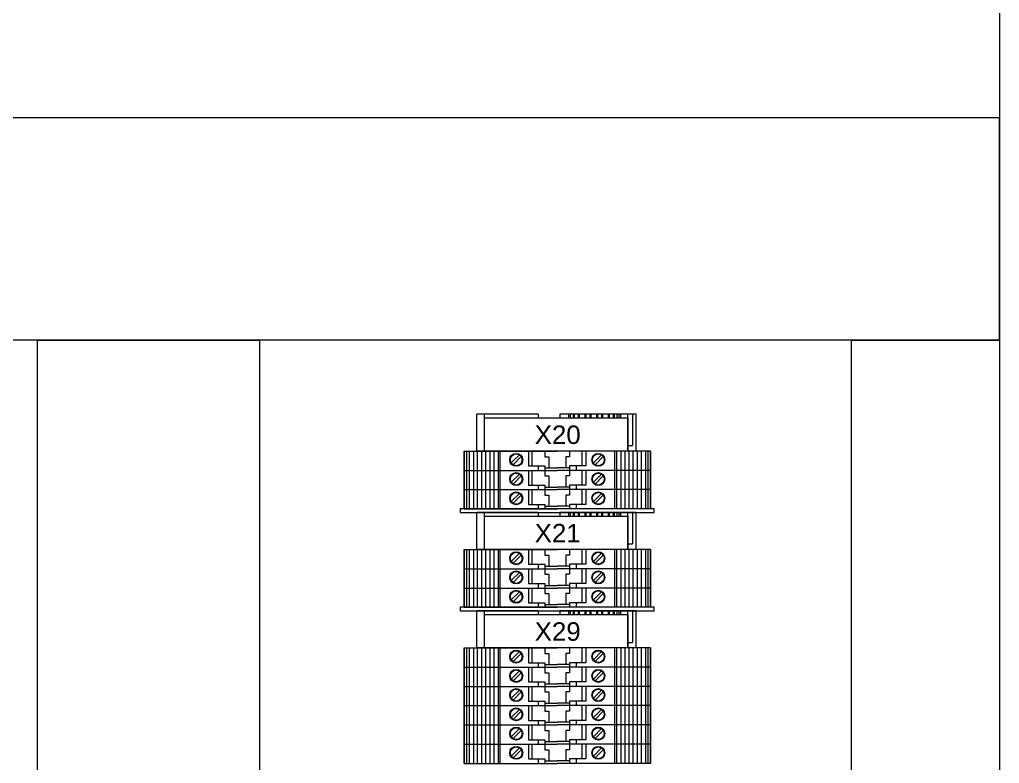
# Model space of a CAD drawing. Header units: millimetres. Extents: x 2 to 14510, y -7775 to 12.
# Drawn here: x 1304.4 to 1569.2, y -2368.9 to -2167.9 of the extents above; entities that cross this region are included whole.
import ezdxf
from ezdxf.enums import TextEntityAlignment as Align

# ---------------------------------------------------------------- set-up
doc = ezdxf.new("R2010")
doc.units = ezdxf.units.MM
doc.layers.add('eProC - L2', color=41, linetype='Continuous', lineweight=20)
doc.styles.get("Standard").update_dxf_attribs({"font": 'arial.ttf'})

# ---------------------------------------------------------------- blocks, each defined once
blk = doc.blocks.new('eProC_Z_EK1+I-RE1')
at = {"layer": 'eProC - L2'}
for p, q in [((0, 0), (0, -20.65)), ((10, 0), (0, 0)), ((10, 0), (10, -43)), ((0, -1), (8.5, -1)), ((10, -2.2), (0, -2.2)), ((8.5, -2.2), (8.5, -1)), ((0, -4.2), (1, -4.2)), ((1, -4.59), (0, -4.59)), ((1, -5.09), (0, -5.09)), ((1, -5.84), (0, -5.84)), ((1, -6.11), (0, -6.11)), ((1, -7.21), (0, -7.21)), ((1, -7.49), (0, -7.49)), ((1, -8.99), (0, -8.99)), ((1, -9.26), (0, -9.26)), ((1, -10.36), (0, -10.36)), ((1, -10.64), (0, -10.64)), ((1, -12.14), (0, -12.14)), ((1, -12.42), (0, -12.42)), ((1, -13.52), (0, -13.52)), ((1, -13.79), (0, -13.79)), ((1, -15.29), (0, -15.29)), ((1, -15.57), (0, -15.57)), ((1, -16.67), (0, -16.67)), ((1, -16.94), (0, -16.94)), ((1, -17.69), (0, -17.69)), ((1, -18.19), (0, -18.19)), ((0, -20.65), (1, -20.65)), ((1, -26.45), (1, -20.65)), ((0, -26.45), (0, -43)), ((0, -26.45), (1, -26.45)), ((10, -41), (0, -41)), ((10, -43), (0, -43))]:
    blk.add_line(p, q, dxfattribs=at)
blk.add_lwpolyline([(10, -41), (1, -41), (1, -2.2), (10, -2.2)], close=True, dxfattribs=at)
blk.add_attdef('XXXX.X', text='', height=5, rotation=90, dxfattribs=at).set_placement((8.07, -21.18), align=Align.CENTER)
blk = doc.blocks.new('eProC_Z_00')
at = {"layer": 'eProC - L2'}
blk.add_lwpolyline([(0.99, 0), (0, 0), (0, -52.4), (0.99, -52.4)], close=True, dxfattribs=at)

msp = doc.modelspace()

# ---------------------------------------------------------------- linework, layer by layer
at = {"layer": 'eProC - L2'}
for p, q in [((1569.21, -1759.46), (1569.21, -2759.46)), ((1424.52, -2284.51), (1449.72, -2284.51)), ((1424.52, -2289.71), (1424.52, -2284.51)), ((1424.52, -2284.51), (1424.52, -2289.71)), ((1425.23, -2284.51), (1425.23, -2289.71)), ((1425.88, -2284.51), (1425.88, -2289.71)), ((1427.04, -2284.51), (1427.04, -2289.71)), ((1428.11, -2284.51), (1428.11, -2289.71)), ((1429.27, -2284.51), (1429.27, -2289.71)), ((1430.33, -2284.51), (1430.33, -2289.71)), ((1431.5, -2284.51), (1431.5, -2289.71)), ((1432.56, -2284.51), (1432.56, -2289.71)), ((1433.72, -2284.51), (1433.72, -2289.71)), ((1434.23, -2284.51), (1434.23, -2289.71)), ((1441.97, -2284.51), (1441.97, -2288.51)), ((1442.97, -2288.51), (1442.97, -2284.51)), ((1446.37, -2284.51), (1446.37, -2286.01)), ((1474.92, -2284.51), (1449.72, -2284.51)), ((1453.07, -2284.51), (1453.07, -2286.01)), ((1456.47, -2288.51), (1456.47, -2284.51)), ((1457.47, -2284.51), (1457.47, -2288.51)), ((1465.21, -2284.51), (1465.21, -2289.71)), ((1465.71, -2284.51), (1465.71, -2289.71)), ((1466.88, -2284.51), (1466.88, -2289.71)), ((1467.94, -2284.51), (1467.94, -2289.71)), ((1469.1, -2284.51), (1469.1, -2289.71)), ((1470.17, -2284.51), (1470.17, -2289.71)), ((1471.33, -2284.51), (1471.33, -2289.71)), ((1472.4, -2284.51), (1472.4, -2289.71)), ((1473.56, -2284.51), (1473.56, -2289.71)), ((1474.21, -2284.51), (1474.21, -2289.71)), ((1474.92, -2289.71), (1474.92, -2284.51)), ((1474.92, -2284.51), (1474.92, -2289.71)), ((1439.47, -2285.51), (1437.27, -2287.71)), ((1439.97, -2286), (1437.76, -2288.21)), ((1446.37, -2286.01), (1447.42, -2286.01)), ((1447.42, -2286.01), (1447.42, -2289.01)), ((1452.02, -2286.01), (1452.02, -2289.01)), ((1453.07, -2286.01), (1452.02, -2286.01)), ((1461.67, -2285.51), (1459.47, -2287.71)), ((1462.17, -2286), (1459.96, -2288.21)), ((1424.52, -2289.71), (1449.72, -2289.71)), ((1424.52, -2289.71), (1449.72, -2289.71)), ((1424.52, -2294.91), (1424.52, -2289.71)), ((1424.52, -2289.71), (1424.52, -2294.91)), ((1425.23, -2289.71), (1425.23, -2294.91)), ((1425.88, -2289.71), (1425.88, -2294.91)), ((1427.04, -2289.71), (1427.04, -2294.91)), ((1428.11, -2289.71), (1428.11, -2294.91)), ((1429.27, -2289.71), (1429.27, -2294.91)), ((1430.33, -2289.71), (1430.33, -2294.91)), ((1431.5, -2289.71), (1431.5, -2294.91)), ((1432.56, -2289.71), (1432.56, -2294.91)), ((1433.72, -2289.71), (1433.72, -2294.91)), ((1434.23, -2289.71), (1434.23, -2294.91)), ((1441.97, -2288.51), (1446.37, -2288.51)), ((1441.97, -2289.71), (1441.97, -2293.71)), ((1442.97, -2293.71), (1442.97, -2289.71)), ((1444.57, -2288.51), (1444.57, -2289.71)), ((1446.37, -2288.51), (1446.37, -2289.71)), ((1446.37, -2289.01), (1449.72, -2289.01)), ((1446.37, -2289.71), (1446.37, -2291.21)), ((1453.07, -2289.01), (1449.72, -2289.01)), ((1474.92, -2289.71), (1449.72, -2289.71)), ((1474.92, -2289.71), (1449.72, -2289.71)), ((1457.47, -2288.51), (1453.07, -2288.51)), ((1453.07, -2288.51), (1453.07, -2289.71)), ((1453.07, -2289.71), (1453.07, -2291.21)), ((1454.87, -2288.51), (1454.87, -2289.71)), ((1456.47, -2293.71), (1456.47, -2289.71)), ((1457.47, -2289.71), (1457.47, -2293.71)), ((1465.21, -2289.71), (1465.21, -2294.91)), ((1465.71, -2289.71), (1465.71, -2294.91)), ((1466.88, -2289.71), (1466.88, -2294.91)), ((1467.94, -2289.71), (1467.94, -2294.91)), ((1469.1, -2289.71), (1469.1, -2294.91)), ((1470.17, -2289.71), (1470.17, -2294.91)), ((1471.33, -2289.71), (1471.33, -2294.91)), ((1472.4, -2289.71), (1472.4, -2294.91)), ((1473.56, -2289.71), (1473.56, -2294.91)), ((1474.21, -2289.71), (1474.21, -2294.91)), ((1474.92, -2294.91), (1474.92, -2289.71)), ((1474.92, -2289.71), (1474.92, -2294.91)), ((1439.47, -2290.71), (1437.27, -2292.91)), ((1439.97, -2291.2), (1437.76, -2293.41)), ((1446.37, -2291.21), (1447.42, -2291.21)), ((1447.42, -2291.21), (1447.42, -2294.21)), ((1452.02, -2291.21), (1452.02, -2294.21)), ((1453.07, -2291.21), (1452.02, -2291.21)), ((1461.67, -2290.71), (1459.47, -2292.91)), ((1462.17, -2291.2), (1459.96, -2293.41)), ((1424.52, -2294.91), (1449.72, -2294.91)), ((1424.52, -2294.91), (1449.72, -2294.91)), ((1424.52, -2300.11), (1424.52, -2294.91)), ((1424.52, -2294.91), (1424.52, -2300.11)), ((1425.23, -2294.91), (1425.23, -2300.11)), ((1425.88, -2294.91), (1425.88, -2300.11)), ((1427.04, -2294.91), (1427.04, -2300.11)), ((1428.11, -2294.91), (1428.11, -2300.11)), ((1429.27, -2294.91), (1429.27, -2300.11)), ((1430.33, -2294.91), (1430.33, -2300.11)), ((1431.5, -2294.91), (1431.5, -2300.11)), ((1432.56, -2294.91), (1432.56, -2300.11)), ((1433.72, -2294.91), (1433.72, -2300.11)), ((1434.23, -2294.91), (1434.23, -2300.11)), ((1441.97, -2293.71), (1446.37, -2293.71)), ((1441.97, -2294.91), (1441.97, -2298.91)), ((1442.97, -2298.91), (1442.97, -2294.91)), ((1444.57, -2293.71), (1444.57, -2294.91)), ((1446.37, -2293.71), (1446.37, -2294.91)), ((1446.37, -2294.21), (1449.72, -2294.21)), ((1446.37, -2294.91), (1446.37, -2296.41)), ((1453.07, -2294.21), (1449.72, -2294.21)), ((1474.92, -2294.91), (1449.72, -2294.91)), ((1474.92, -2294.91), (1449.72, -2294.91)), ((1457.47, -2293.71), (1453.07, -2293.71)), ((1453.07, -2293.71), (1453.07, -2294.91)), ((1453.07, -2294.91), (1453.07, -2296.41)), ((1454.87, -2293.71), (1454.87, -2294.91)), ((1456.47, -2298.91), (1456.47, -2294.91)), ((1457.47, -2294.91), (1457.47, -2298.91)), ((1465.21, -2294.91), (1465.21, -2300.11)), ((1465.71, -2294.91), (1465.71, -2300.11)), ((1466.88, -2294.91), (1466.88, -2300.11)), ((1467.94, -2294.91), (1467.94, -2300.11)), ((1469.1, -2294.91), (1469.1, -2300.11)), ((1470.17, -2294.91), (1470.17, -2300.11)), ((1471.33, -2294.91), (1471.33, -2300.11)), ((1472.4, -2294.91), (1472.4, -2300.11)), ((1473.56, -2294.91), (1473.56, -2300.11)), ((1474.21, -2294.91), (1474.21, -2300.11)), ((1474.92, -2300.11), (1474.92, -2294.91)), ((1474.92, -2294.91), (1474.92, -2300.11)), ((1439.47, -2295.91), (1437.27, -2298.11)), ((1439.97, -2296.4), (1437.76, -2298.61)), ((1446.37, -2296.41), (1447.42, -2296.41)), ((1447.42, -2296.41), (1447.42, -2299.41)), ((1452.02, -2296.41), (1452.02, -2299.41)), ((1453.07, -2296.41), (1452.02, -2296.41)), ((1461.67, -2295.91), (1459.47, -2298.11)), ((1462.17, -2296.4), (1459.96, -2298.61)), ((1424.52, -2300.11), (1449.72, -2300.11)), ((1441.97, -2298.91), (1446.37, -2298.91)), ((1444.57, -2298.91), (1444.57, -2300.11)), ((1446.37, -2298.91), (1446.37, -2300.11)), ((1446.37, -2299.41), (1449.72, -2299.41)), ((1453.07, -2299.41), (1449.72, -2299.41)), ((1474.92, -2300.11), (1449.72, -2300.11)), ((1457.47, -2298.91), (1453.07, -2298.91)), ((1453.07, -2298.91), (1453.07, -2300.11)), ((1454.87, -2298.91), (1454.87, -2300.11)), ((1424.52, -2311.09), (1449.72, -2311.09)), ((1424.52, -2316.29), (1424.52, -2311.09)), ((1424.52, -2311.09), (1424.52, -2316.29)), ((1425.23, -2311.09), (1425.23, -2316.29)), ((1425.88, -2311.09), (1425.88, -2316.29)), ((1427.04, -2311.09), (1427.04, -2316.29)), ((1428.11, -2311.09), (1428.11, -2316.29)), ((1429.27, -2311.09), (1429.27, -2316.29)), ((1430.33, -2311.09), (1430.33, -2316.29)), ((1431.5, -2311.09), (1431.5, -2316.29)), ((1432.56, -2311.09), (1432.56, -2316.29)), ((1433.72, -2311.09), (1433.72, -2316.29)), ((1434.23, -2311.09), (1434.23, -2316.29)), ((1441.97, -2311.09), (1441.97, -2315.09)), ((1442.97, -2315.09), (1442.97, -2311.09)), ((1446.37, -2311.09), (1446.37, -2312.59)), ((1474.92, -2311.09), (1449.72, -2311.09)), ((1453.07, -2311.09), (1453.07, -2312.59)), ((1456.47, -2315.09), (1456.47, -2311.09)), ((1457.47, -2311.09), (1457.47, -2315.09)), ((1465.21, -2311.09), (1465.21, -2316.29)), ((1465.71, -2311.09), (1465.71, -2316.29)), ((1466.88, -2311.09), (1466.88, -2316.29)), ((1467.94, -2311.09), (1467.94, -2316.29)), ((1469.1, -2311.09), (1469.1, -2316.29)), ((1470.17, -2311.09), (1470.17, -2316.29)), ((1471.33, -2311.09), (1471.33, -2316.29)), ((1472.4, -2311.09), (1472.4, -2316.29)), ((1473.56, -2311.09), (1473.56, -2316.29)), ((1474.21, -2311.09), (1474.21, -2316.29)), ((1474.92, -2316.29), (1474.92, -2311.09)), ((1474.92, -2311.09), (1474.92, -2316.29)), ((1439.47, -2312.09), (1437.27, -2314.3)), ((1439.97, -2312.59), (1437.76, -2314.8)), ((1446.37, -2312.59), (1447.42, -2312.59)), ((1447.42, -2312.59), (1447.42, -2315.59)), ((1452.02, -2312.59), (1452.02, -2315.59)), ((1453.07, -2312.59), (1452.02, -2312.59)), ((1461.67, -2312.09), (1459.47, -2314.3)), ((1462.17, -2312.59), (1459.96, -2314.8)), ((1424.52, -2316.29), (1449.72, -2316.29)), ((1424.52, -2316.29), (1449.72, -2316.29)), ((1424.52, -2321.49), (1424.52, -2316.29)), ((1424.52, -2316.29), (1424.52, -2321.49)), ((1425.23, -2316.29), (1425.23, -2321.49)), ((1425.88, -2316.29), (1425.88, -2321.49)), ((1427.04, -2316.29), (1427.04, -2321.49)), ((1428.11, -2316.29), (1428.11, -2321.49)), ((1429.27, -2316.29), (1429.27, -2321.49)), ((1430.33, -2316.29), (1430.33, -2321.49)), ((1431.5, -2316.29), (1431.5, -2321.49)), ((1432.56, -2316.29), (1432.56, -2321.49)), ((1433.72, -2316.29), (1433.72, -2321.49)), ((1434.23, -2316.29), (1434.23, -2321.49)), ((1441.97, -2315.09), (1446.37, -2315.09)), ((1441.97, -2316.29), (1441.97, -2320.29)), ((1442.97, -2320.29), (1442.97, -2316.29)), ((1444.57, -2315.09), (1444.57, -2316.29)), ((1446.37, -2315.09), (1446.37, -2316.29)), ((1446.37, -2315.59), (1449.72, -2315.59)), ((1446.37, -2316.29), (1446.37, -2317.79)), ((1453.07, -2315.59), (1449.72, -2315.59)), ((1474.92, -2316.29), (1449.72, -2316.29)), ((1474.92, -2316.29), (1449.72, -2316.29)), ((1457.47, -2315.09), (1453.07, -2315.09)), ((1453.07, -2315.09), (1453.07, -2316.29)), ((1453.07, -2316.29), (1453.07, -2317.79)), ((1454.87, -2315.09), (1454.87, -2316.29)), ((1456.47, -2320.29), (1456.47, -2316.29)), ((1457.47, -2316.29), (1457.47, -2320.29)), ((1465.21, -2316.29), (1465.21, -2321.49)), ((1465.71, -2316.29), (1465.71, -2321.49)), ((1466.88, -2316.29), (1466.88, -2321.49)), ((1467.94, -2316.29), (1467.94, -2321.49)), ((1469.1, -2316.29), (1469.1, -2321.49)), ((1470.17, -2316.29), (1470.17, -2321.49)), ((1471.33, -2316.29), (1471.33, -2321.49)), ((1472.4, -2316.29), (1472.4, -2321.49)), ((1473.56, -2316.29), (1473.56, -2321.49)), ((1474.21, -2316.29), (1474.21, -2321.49)), ((1474.92, -2321.49), (1474.92, -2316.29)), ((1474.92, -2316.29), (1474.92, -2321.49)), ((1439.47, -2317.29), (1437.27, -2319.5)), ((1439.97, -2317.79), (1437.76, -2320)), ((1446.37, -2317.79), (1447.42, -2317.79)), ((1447.42, -2317.79), (1447.42, -2320.79)), ((1452.02, -2317.79), (1452.02, -2320.79)), ((1453.07, -2317.79), (1452.02, -2317.79)), ((1461.67, -2317.29), (1459.47, -2319.5)), ((1462.17, -2317.79), (1459.96, -2320)), ((1424.52, -2321.49), (1449.72, -2321.49)), ((1424.52, -2321.49), (1449.72, -2321.49)), ((1424.52, -2326.69), (1424.52, -2321.49)), ((1424.52, -2321.49), (1424.52, -2326.69)), ((1425.23, -2321.49), (1425.23, -2326.69)), ((1425.88, -2321.49), (1425.88, -2326.69)), ((1427.04, -2321.49), (1427.04, -2326.69)), ((1428.11, -2321.49), (1428.11, -2326.69)), ((1429.27, -2321.49), (1429.27, -2326.69)), ((1430.33, -2321.49), (1430.33, -2326.69)), ((1431.5, -2321.49), (1431.5, -2326.69)), ((1432.56, -2321.49), (1432.56, -2326.69)), ((1433.72, -2321.49), (1433.72, -2326.69)), ((1434.23, -2321.49), (1434.23, -2326.69)), ((1441.97, -2320.29), (1446.37, -2320.29)), ((1441.97, -2321.49), (1441.97, -2325.49)), ((1442.97, -2325.49), (1442.97, -2321.49)), ((1444.57, -2320.29), (1444.57, -2321.49)), ((1446.37, -2320.29), (1446.37, -2321.49)), ((1446.37, -2320.79), (1449.72, -2320.79)), ((1446.37, -2321.49), (1446.37, -2322.99)), ((1453.07, -2320.79), (1449.72, -2320.79)), ((1474.92, -2321.49), (1449.72, -2321.49)), ((1474.92, -2321.49), (1449.72, -2321.49)), ((1457.47, -2320.29), (1453.07, -2320.29)), ((1453.07, -2320.29), (1453.07, -2321.49)), ((1453.07, -2321.49), (1453.07, -2322.99)), ((1454.87, -2320.29), (1454.87, -2321.49)), ((1456.47, -2325.49), (1456.47, -2321.49)), ((1457.47, -2321.49), (1457.47, -2325.49)), ((1465.21, -2321.49), (1465.21, -2326.69)), ((1465.71, -2321.49), (1465.71, -2326.69)), ((1466.88, -2321.49), (1466.88, -2326.69)), ((1467.94, -2321.49), (1467.94, -2326.69)), ((1469.1, -2321.49), (1469.1, -2326.69)), ((1470.17, -2321.49), (1470.17, -2326.69)), ((1471.33, -2321.49), (1471.33, -2326.69)), ((1472.4, -2321.49), (1472.4, -2326.69)), ((1473.56, -2321.49), (1473.56, -2326.69)), ((1474.21, -2321.49), (1474.21, -2326.69)), ((1474.92, -2326.69), (1474.92, -2321.49)), ((1474.92, -2321.49), (1474.92, -2326.69)), ((1439.47, -2322.49), (1437.27, -2324.7)), ((1439.97, -2322.99), (1437.76, -2325.2)), ((1446.37, -2322.99), (1447.42, -2322.99)), ((1447.42, -2322.99), (1447.42, -2325.99)), ((1452.02, -2322.99), (1452.02, -2325.99)), ((1453.07, -2322.99), (1452.02, -2322.99)), ((1461.67, -2322.49), (1459.47, -2324.7)), ((1462.17, -2322.99), (1459.96, -2325.2)), ((1424.52, -2326.69), (1449.72, -2326.69)), ((1441.97, -2325.49), (1446.37, -2325.49)), ((1444.57, -2325.49), (1444.57, -2326.69)), ((1446.37, -2325.49), (1446.37, -2326.69)), ((1446.37, -2325.99), (1449.72, -2325.99)), ((1453.07, -2325.99), (1449.72, -2325.99)), ((1474.92, -2326.69), (1449.72, -2326.69)), ((1457.47, -2325.49), (1453.07, -2325.49)), ((1453.07, -2325.49), (1453.07, -2326.69)), ((1454.87, -2325.49), (1454.87, -2326.69)), ((1424.52, -2337.68), (1449.72, -2337.68)), ((1424.52, -2342.88), (1424.52, -2337.68)), ((1424.52, -2337.68), (1424.52, -2342.88)), ((1425.23, -2337.68), (1425.23, -2342.88)), ((1425.88, -2337.68), (1425.88, -2342.88)), ((1427.04, -2337.68), (1427.04, -2342.88)), ((1428.11, -2337.68), (1428.11, -2342.88)), ((1429.27, -2337.68), (1429.27, -2342.88)), ((1430.33, -2337.68), (1430.33, -2342.88)), ((1431.5, -2337.68), (1431.5, -2342.88)), ((1432.56, -2337.68), (1432.56, -2342.88)), ((1433.72, -2337.68), (1433.72, -2342.88)), ((1434.23, -2337.68), (1434.23, -2342.88)), ((1441.97, -2337.68), (1441.97, -2341.68)), ((1442.97, -2341.68), (1442.97, -2337.68)), ((1446.37, -2337.68), (1446.37, -2339.18)), ((1474.92, -2337.68), (1449.72, -2337.68)), ((1453.07, -2337.68), (1453.07, -2339.18)), ((1456.47, -2341.68), (1456.47, -2337.68)), ((1457.47, -2337.68), (1457.47, -2341.68)), ((1465.21, -2337.68), (1465.21, -2342.88)), ((1465.71, -2337.68), (1465.71, -2342.88)), ((1466.88, -2337.68), (1466.88, -2342.88)), ((1467.94, -2337.68), (1467.94, -2342.88)), ((1469.1, -2337.68), (1469.1, -2342.88)), ((1470.17, -2337.68), (1470.17, -2342.88)), ((1471.33, -2337.68), (1471.33, -2342.88)), ((1472.4, -2337.68), (1472.4, -2342.88)), ((1473.56, -2337.68), (1473.56, -2342.88)), ((1474.21, -2337.68), (1474.21, -2342.88)), ((1474.92, -2342.88), (1474.92, -2337.68)), ((1474.92, -2337.68), (1474.92, -2342.88)), ((1439.47, -2338.68), (1437.27, -2340.89)), ((1439.97, -2339.18), (1437.76, -2341.38)), ((1446.37, -2339.18), (1447.42, -2339.18)), ((1447.42, -2339.18), (1447.42, -2342.18)), ((1452.02, -2339.18), (1452.02, -2342.18)), ((1453.07, -2339.18), (1452.02, -2339.18)), ((1461.67, -2338.68), (1459.47, -2340.89)), ((1462.17, -2339.18), (1459.96, -2341.38)), ((1424.52, -2342.88), (1449.72, -2342.88)), ((1424.52, -2342.88), (1449.72, -2342.88)), ((1424.52, -2348.08), (1424.52, -2342.88)), ((1424.52, -2342.88), (1424.52, -2348.08)), ((1425.23, -2342.88), (1425.23, -2348.08)), ((1425.88, -2342.88), (1425.88, -2348.08)), ((1427.04, -2342.88), (1427.04, -2348.08)), ((1428.11, -2342.88), (1428.11, -2348.08)), ((1429.27, -2342.88), (1429.27, -2348.08)), ((1430.33, -2342.88), (1430.33, -2348.08)), ((1431.5, -2342.88), (1431.5, -2348.08)), ((1432.56, -2342.88), (1432.56, -2348.08)), ((1433.72, -2342.88), (1433.72, -2348.08)), ((1434.23, -2342.88), (1434.23, -2348.08)), ((1441.97, -2341.68), (1446.37, -2341.68)), ((1441.97, -2342.88), (1441.97, -2346.88)), ((1442.97, -2346.88), (1442.97, -2342.88)), ((1444.57, -2341.68), (1444.57, -2342.88)), ((1446.37, -2341.68), (1446.37, -2342.88)), ((1446.37, -2342.18), (1449.72, -2342.18)), ((1446.37, -2342.88), (1446.37, -2344.38)), ((1453.07, -2342.18), (1449.72, -2342.18)), ((1474.92, -2342.88), (1449.72, -2342.88)), ((1474.92, -2342.88), (1449.72, -2342.88)), ((1457.47, -2341.68), (1453.07, -2341.68)), ((1453.07, -2341.68), (1453.07, -2342.88)), ((1453.07, -2342.88), (1453.07, -2344.38)), ((1454.87, -2341.68), (1454.87, -2342.88)), ((1456.47, -2346.88), (1456.47, -2342.88)), ((1457.47, -2342.88), (1457.47, -2346.88)), ((1465.21, -2342.88), (1465.21, -2348.08)), ((1465.71, -2342.88), (1465.71, -2348.08)), ((1466.88, -2342.88), (1466.88, -2348.08)), ((1467.94, -2342.88), (1467.94, -2348.08)), ((1469.1, -2342.88), (1469.1, -2348.08)), ((1470.17, -2342.88), (1470.17, -2348.08)), ((1471.33, -2342.88), (1471.33, -2348.08)), ((1472.4, -2342.88), (1472.4, -2348.08)), ((1473.56, -2342.88), (1473.56, -2348.08)), ((1474.21, -2342.88), (1474.21, -2348.08)), ((1474.92, -2348.08), (1474.92, -2342.88)), ((1474.92, -2342.88), (1474.92, -2348.08)), ((1439.47, -2343.88), (1437.27, -2346.09)), ((1439.97, -2344.38), (1437.76, -2346.58)), ((1446.37, -2344.38), (1447.42, -2344.38)), ((1447.42, -2344.38), (1447.42, -2347.38)), ((1452.02, -2344.38), (1452.02, -2347.38)), ((1453.07, -2344.38), (1452.02, -2344.38)), ((1461.67, -2343.88), (1459.47, -2346.09)), ((1462.17, -2344.38), (1459.96, -2346.58)), ((1424.52, -2348.08), (1449.72, -2348.08)), ((1424.52, -2348.08), (1449.72, -2348.08)), ((1424.52, -2353.28), (1424.52, -2348.08)), ((1424.52, -2348.08), (1424.52, -2353.28)), ((1425.23, -2348.08), (1425.23, -2353.28)), ((1425.88, -2348.08), (1425.88, -2353.28)), ((1427.04, -2348.08), (1427.04, -2353.28)), ((1428.11, -2348.08), (1428.11, -2353.28)), ((1429.27, -2348.08), (1429.27, -2353.28)), ((1430.33, -2348.08), (1430.33, -2353.28)), ((1431.5, -2348.08), (1431.5, -2353.28)), ((1432.56, -2348.08), (1432.56, -2353.28)), ((1433.72, -2348.08), (1433.72, -2353.28)), ((1434.23, -2348.08), (1434.23, -2353.28)), ((1441.97, -2346.88), (1446.37, -2346.88)), ((1441.97, -2348.08), (1441.97, -2352.08)), ((1442.97, -2352.08), (1442.97, -2348.08)), ((1444.57, -2346.88), (1444.57, -2348.08)), ((1446.37, -2346.88), (1446.37, -2348.08)), ((1446.37, -2347.38), (1449.72, -2347.38)), ((1446.37, -2348.08), (1446.37, -2349.58)), ((1453.07, -2347.38), (1449.72, -2347.38)), ((1474.92, -2348.08), (1449.72, -2348.08)), ((1474.92, -2348.08), (1449.72, -2348.08)), ((1457.47, -2346.88), (1453.07, -2346.88)), ((1453.07, -2346.88), (1453.07, -2348.08)), ((1453.07, -2348.08), (1453.07, -2349.58)), ((1454.87, -2346.88), (1454.87, -2348.08)), ((1456.47, -2352.08), (1456.47, -2348.08)), ((1457.47, -2348.08), (1457.47, -2352.08)), ((1465.21, -2348.08), (1465.21, -2353.28)), ((1465.71, -2348.08), (1465.71, -2353.28)), ((1466.88, -2348.08), (1466.88, -2353.28)), ((1467.94, -2348.08), (1467.94, -2353.28)), ((1469.1, -2348.08), (1469.1, -2353.28)), ((1470.17, -2348.08), (1470.17, -2353.28)), ((1471.33, -2348.08), (1471.33, -2353.28)), ((1472.4, -2348.08), (1472.4, -2353.28)), ((1473.56, -2348.08), (1473.56, -2353.28)), ((1474.21, -2348.08), (1474.21, -2353.28)), ((1474.92, -2353.28), (1474.92, -2348.08)), ((1474.92, -2348.08), (1474.92, -2353.28)), ((1439.47, -2349.08), (1437.27, -2351.29)), ((1439.97, -2349.58), (1437.76, -2351.78)), ((1446.37, -2349.58), (1447.42, -2349.58)), ((1447.42, -2349.58), (1447.42, -2352.58)), ((1452.02, -2349.58), (1452.02, -2352.58)), ((1453.07, -2349.58), (1452.02, -2349.58)), ((1461.67, -2349.08), (1459.47, -2351.29)), ((1462.17, -2349.58), (1459.96, -2351.78)), ((1424.52, -2353.28), (1449.72, -2353.28)), ((1424.52, -2353.28), (1449.72, -2353.28)), ((1424.52, -2358.48), (1424.52, -2353.28)), ((1424.52, -2353.28), (1424.52, -2358.48)), ((1425.23, -2353.28), (1425.23, -2358.48)), ((1425.88, -2353.28), (1425.88, -2358.48)), ((1427.04, -2353.28), (1427.04, -2358.48)), ((1428.11, -2353.28), (1428.11, -2358.48)), ((1429.27, -2353.28), (1429.27, -2358.48)), ((1430.33, -2353.28), (1430.33, -2358.48)), ((1431.5, -2353.28), (1431.5, -2358.48)), ((1432.56, -2353.28), (1432.56, -2358.48)), ((1433.72, -2353.28), (1433.72, -2358.48)), ((1434.23, -2353.28), (1434.23, -2358.48)), ((1441.97, -2352.08), (1446.37, -2352.08)), ((1441.97, -2353.28), (1441.97, -2357.28)), ((1442.97, -2357.28), (1442.97, -2353.28)), ((1444.57, -2352.08), (1444.57, -2353.28)), ((1446.37, -2352.08), (1446.37, -2353.28)), ((1446.37, -2352.58), (1449.72, -2352.58)), ((1446.37, -2353.28), (1446.37, -2354.78)), ((1453.07, -2352.58), (1449.72, -2352.58)), ((1474.92, -2353.28), (1449.72, -2353.28)), ((1474.92, -2353.28), (1449.72, -2353.28)), ((1457.47, -2352.08), (1453.07, -2352.08)), ((1453.07, -2352.08), (1453.07, -2353.28)), ((1453.07, -2353.28), (1453.07, -2354.78)), ((1454.87, -2352.08), (1454.87, -2353.28)), ((1456.47, -2357.28), (1456.47, -2353.28)), ((1457.47, -2353.28), (1457.47, -2357.28)), ((1465.21, -2353.28), (1465.21, -2358.48)), ((1465.71, -2353.28), (1465.71, -2358.48)), ((1466.88, -2353.28), (1466.88, -2358.48)), ((1467.94, -2353.28), (1467.94, -2358.48)), ((1469.1, -2353.28), (1469.1, -2358.48)), ((1470.17, -2353.28), (1470.17, -2358.48)), ((1471.33, -2353.28), (1471.33, -2358.48)), ((1472.4, -2353.28), (1472.4, -2358.48)), ((1473.56, -2353.28), (1473.56, -2358.48)), ((1474.21, -2353.28), (1474.21, -2358.48)), ((1474.92, -2358.48), (1474.92, -2353.28)), ((1474.92, -2353.28), (1474.92, -2358.48)), ((1439.47, -2354.28), (1437.27, -2356.49)), ((1439.97, -2354.78), (1437.76, -2356.98)), ((1446.37, -2354.78), (1447.42, -2354.78)), ((1447.42, -2354.78), (1447.42, -2357.78)), ((1452.02, -2354.78), (1452.02, -2357.78)), ((1453.07, -2354.78), (1452.02, -2354.78)), ((1461.67, -2354.28), (1459.47, -2356.49)), ((1462.17, -2354.78), (1459.96, -2356.98)), ((1424.52, -2358.48), (1449.72, -2358.48)), ((1424.52, -2358.48), (1449.72, -2358.48)), ((1424.52, -2363.68), (1424.52, -2358.48)), ((1424.52, -2358.48), (1424.52, -2363.68)), ((1425.23, -2358.48), (1425.23, -2363.68)), ((1425.88, -2358.48), (1425.88, -2363.68)), ((1427.04, -2358.48), (1427.04, -2363.68)), ((1428.11, -2358.48), (1428.11, -2363.68)), ((1429.27, -2358.48), (1429.27, -2363.68)), ((1430.33, -2358.48), (1430.33, -2363.68)), ((1431.5, -2358.48), (1431.5, -2363.68)), ((1432.56, -2358.48), (1432.56, -2363.68)), ((1433.72, -2358.48), (1433.72, -2363.68)), ((1434.23, -2358.48), (1434.23, -2363.68)), ((1441.97, -2357.28), (1446.37, -2357.28)), ((1441.97, -2358.48), (1441.97, -2362.48)), ((1442.97, -2362.48), (1442.97, -2358.48)), ((1444.57, -2357.28), (1444.57, -2358.48)), ((1446.37, -2357.28), (1446.37, -2358.48)), ((1446.37, -2357.78), (1449.72, -2357.78)), ((1446.37, -2358.48), (1446.37, -2359.98)), ((1453.07, -2357.78), (1449.72, -2357.78)), ((1474.92, -2358.48), (1449.72, -2358.48)), ((1474.92, -2358.48), (1449.72, -2358.48)), ((1457.47, -2357.28), (1453.07, -2357.28)), ((1453.07, -2357.28), (1453.07, -2358.48)), ((1453.07, -2358.48), (1453.07, -2359.98)), ((1454.87, -2357.28), (1454.87, -2358.48)), ((1456.47, -2362.48), (1456.47, -2358.48)), ((1457.47, -2358.48), (1457.47, -2362.48)), ((1465.21, -2358.48), (1465.21, -2363.68)), ((1465.71, -2358.48), (1465.71, -2363.68)), ((1466.88, -2358.48), (1466.88, -2363.68)), ((1467.94, -2358.48), (1467.94, -2363.68)), ((1469.1, -2358.48), (1469.1, -2363.68)), ((1470.17, -2358.48), (1470.17, -2363.68)), ((1471.33, -2358.48), (1471.33, -2363.68)), ((1472.4, -2358.48), (1472.4, -2363.68)), ((1473.56, -2358.48), (1473.56, -2363.68)), ((1474.21, -2358.48), (1474.21, -2363.68)), ((1474.92, -2363.68), (1474.92, -2358.48)), ((1474.92, -2358.48), (1474.92, -2363.68)), ((1439.47, -2359.48), (1437.27, -2361.69)), ((1439.97, -2359.98), (1437.76, -2362.18)), ((1446.37, -2359.98), (1447.42, -2359.98)), ((1447.42, -2359.98), (1447.42, -2362.98)), ((1452.02, -2359.98), (1452.02, -2362.98)), ((1453.07, -2359.98), (1452.02, -2359.98)), ((1461.67, -2359.48), (1459.47, -2361.69)), ((1462.17, -2359.98), (1459.96, -2362.18)), ((1424.52, -2363.68), (1449.72, -2363.68)), ((1424.52, -2363.68), (1449.72, -2363.68)), ((1424.52, -2368.88), (1424.52, -2363.68)), ((1424.52, -2363.68), (1424.52, -2368.88)), ((1425.23, -2363.68), (1425.23, -2368.88)), ((1425.88, -2363.68), (1425.88, -2368.88)), ((1427.04, -2363.68), (1427.04, -2368.88)), ((1428.11, -2363.68), (1428.11, -2368.88)), ((1429.27, -2363.68), (1429.27, -2368.88)), ((1430.33, -2363.68), (1430.33, -2368.88)), ((1431.5, -2363.68), (1431.5, -2368.88)), ((1432.56, -2363.68), (1432.56, -2368.88)), ((1433.72, -2363.68), (1433.72, -2368.88)), ((1434.23, -2363.68), (1434.23, -2368.88)), ((1441.97, -2362.48), (1446.37, -2362.48)), ((1441.97, -2363.68), (1441.97, -2367.68)), ((1442.97, -2367.68), (1442.97, -2363.68)), ((1444.57, -2362.48), (1444.57, -2363.68)), ((1446.37, -2362.48), (1446.37, -2363.68)), ((1446.37, -2362.98), (1449.72, -2362.98)), ((1446.37, -2363.68), (1446.37, -2365.18)), ((1453.07, -2362.98), (1449.72, -2362.98)), ((1474.92, -2363.68), (1449.72, -2363.68)), ((1474.92, -2363.68), (1449.72, -2363.68)), ((1457.47, -2362.48), (1453.07, -2362.48)), ((1453.07, -2362.48), (1453.07, -2363.68)), ((1453.07, -2363.68), (1453.07, -2365.18)), ((1454.87, -2362.48), (1454.87, -2363.68)), ((1456.47, -2367.68), (1456.47, -2363.68)), ((1457.47, -2363.68), (1457.47, -2367.68)), ((1465.21, -2363.68), (1465.21, -2368.88)), ((1465.71, -2363.68), (1465.71, -2368.88)), ((1466.88, -2363.68), (1466.88, -2368.88)), ((1467.94, -2363.68), (1467.94, -2368.88)), ((1469.1, -2363.68), (1469.1, -2368.88)), ((1470.17, -2363.68), (1470.17, -2368.88)), ((1471.33, -2363.68), (1471.33, -2368.88)), ((1472.4, -2363.68), (1472.4, -2368.88)), ((1473.56, -2363.68), (1473.56, -2368.88)), ((1474.21, -2363.68), (1474.21, -2368.88)), ((1474.92, -2368.88), (1474.92, -2363.68)), ((1474.92, -2363.68), (1474.92, -2368.88)), ((1439.47, -2364.68), (1437.27, -2366.89)), ((1439.97, -2365.18), (1437.76, -2367.38)), ((1446.37, -2365.18), (1447.42, -2365.18)), ((1447.42, -2365.18), (1447.42, -2368.18)), ((1452.02, -2365.18), (1452.02, -2368.18)), ((1453.07, -2365.18), (1452.02, -2365.18)), ((1461.67, -2364.68), (1459.47, -2366.89)), ((1462.17, -2365.18), (1459.96, -2367.38)), ((1424.52, -2368.88), (1449.72, -2368.88)), ((1441.97, -2367.68), (1446.37, -2367.68)), ((1444.57, -2367.68), (1444.57, -2368.88)), ((1446.37, -2367.68), (1446.37, -2368.88)), ((1446.37, -2368.18), (1449.72, -2368.18)), ((1453.07, -2368.18), (1449.72, -2368.18)), ((1474.92, -2368.88), (1449.72, -2368.88)), ((1457.47, -2367.68), (1453.07, -2367.68)), ((1453.07, -2367.68), (1453.07, -2368.88)), ((1454.87, -2367.68), (1454.87, -2368.88))]:
    msp.add_line(p, q, dxfattribs=at)
for points in [[(1089.21, -1759.46), (1569.21, -1759.46), (1569.21, -2759.46), (1089.21, -2759.46), (1089.21, -1759.46)], [(1569.21, -2194.46), (1149.21, -2194.46), (1149.21, -2254.46), (1569.21, -2254.46), (1569.21, -2194.46)], [(1309.21, -2254.51), (1369.21, -2254.51), (1369.21, -2699.46), (1309.21, -2699.46), (1309.21, -2254.51)], [(1529.21, -2254.51), (1569.21, -2254.51), (1569.21, -2549.46), (1529.21, -2549.46), (1529.21, -2254.51)]]:
    msp.add_lwpolyline(points, dxfattribs=at)
for centre, radius in [((1438.62, -2286.86), 1.75), ((1460.82, -2286.86), 1.75), ((1438.62, -2286.86), 1.6), ((1460.82, -2286.86), 1.6), ((1438.62, -2292.06), 1.75), ((1438.62, -2292.06), 1.6), ((1460.82, -2292.06), 1.75), ((1460.82, -2292.06), 1.6), ((1438.62, -2297.26), 1.75), ((1438.62, -2297.26), 1.6), ((1460.82, -2297.26), 1.75), ((1460.82, -2297.26), 1.6), ((1438.62, -2313.44), 1.75), ((1460.82, -2313.44), 1.75), ((1438.62, -2313.44), 1.6), ((1460.82, -2313.44), 1.6), ((1438.62, -2318.64), 1.75), ((1460.82, -2318.64), 1.75), ((1438.62, -2318.64), 1.6), ((1460.82, -2318.64), 1.6), ((1438.62, -2323.84), 1.75), ((1438.62, -2323.84), 1.6), ((1460.82, -2323.84), 1.75), ((1460.82, -2323.84), 1.6), ((1438.62, -2340.03), 1.75), ((1438.62, -2340.03), 1.6), ((1460.82, -2340.03), 1.75), ((1460.82, -2340.03), 1.6), ((1438.62, -2345.23), 1.75), ((1438.62, -2345.23), 1.6), ((1460.82, -2345.23), 1.75), ((1460.82, -2345.23), 1.6), ((1438.62, -2350.43), 1.75), ((1460.82, -2350.43), 1.75), ((1438.62, -2350.43), 1.6), ((1460.82, -2350.43), 1.6), ((1438.62, -2355.63), 1.75), ((1438.62, -2355.63), 1.6), ((1460.82, -2355.63), 1.75), ((1460.82, -2355.63), 1.6), ((1438.62, -2360.83), 1.75), ((1438.62, -2360.83), 1.6), ((1460.82, -2360.83), 1.75), ((1460.82, -2360.83), 1.6), ((1438.62, -2366.03), 1.75), ((1438.62, -2366.03), 1.6), ((1460.82, -2366.03), 1.75), ((1460.82, -2366.03), 1.6)]:
    msp.add_circle(centre, radius, dxfattribs=at)

# ---------------------------------------------------------------- block references
at = {"color": 4, "rotation": 270}
for p, values in [((1471.02, -2274.51), {'XXXX.X': 'X20'}), ((1471.02, -2301.09), {'XXXX.X': 'X21'}), ((1471.02, -2327.68), {'XXXX.X': 'X29'})]:
    msp.add_blockref('eProC_Z_EK1+I-RE1', p, dxfattribs=at).add_auto_attribs(values)
at = {"color": 4, "rotation": 90}
for p in [(1423.52, -2301.09), (1423.52, -2327.68)]:
    msp.add_blockref('eProC_Z_00', p, dxfattribs=at)

doc.saveas('drawing.dxf')
